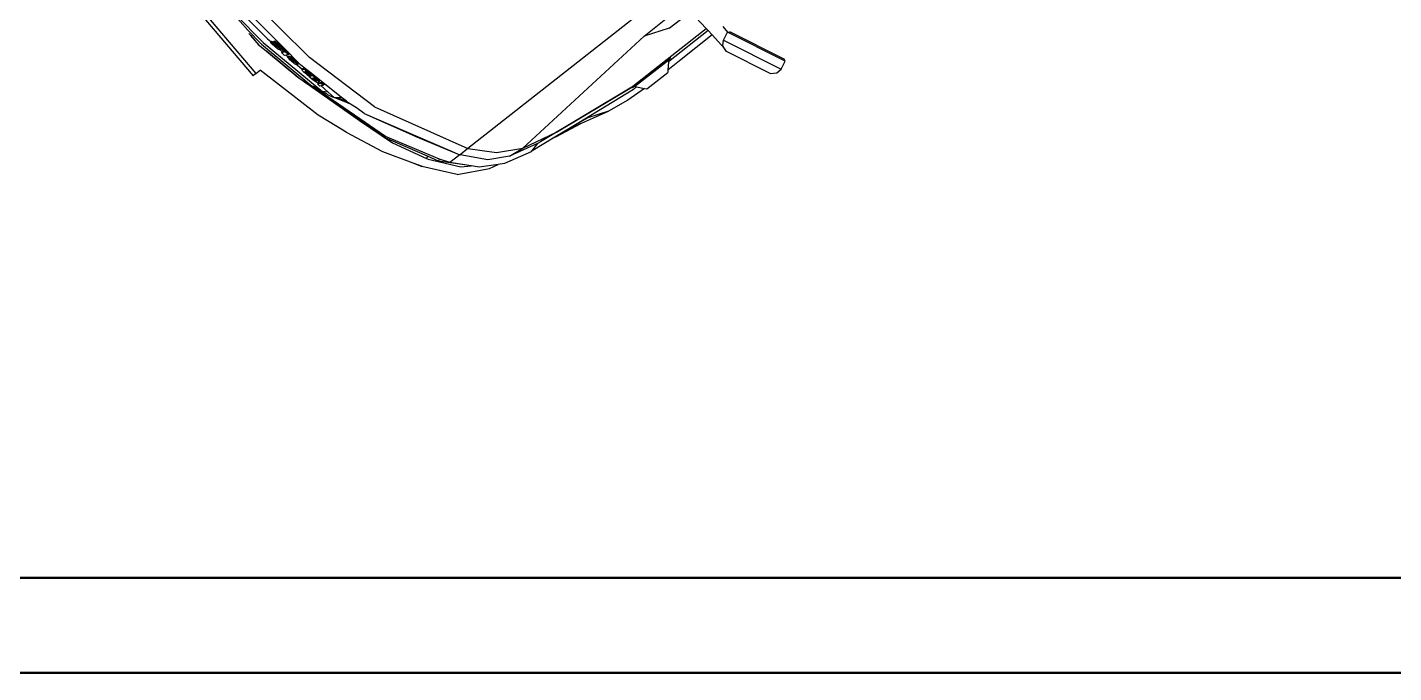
# Model space of a CAD drawing. Header units: millimetres. Extents: x 44692 to 659456, y -26273 to 96111.
# Drawn here: x 233702 to 237305, y -16848 to -15147 of the extents above; entities that cross this region are included whole.
import ezdxf

# ---------------------------------------------------------------- set-up
doc = ezdxf.new("R2010")
doc.units = ezdxf.units.MM
doc.header["$LTSCALE"] = 100
doc.layers.add('Paredes', color=7, linetype='Continuous', lineweight=50)
doc.layers.add('Transporte semielaborado', color=30, linetype='Continuous')

msp = doc.modelspace()

# ---------------------------------------------------------------- linework, layer by layer
at = {"layer": 'Paredes'}
for p, q in [((231867, -16598.129), (280115.568, -16598.129)), ((231617, -16848.129), (280365.568, -16848.129))]:
    msp.add_line(p, q, dxfattribs=at)
at = {"layer": 'Transporte semielaborado'}
for p, q in [((233928.636, -14840.338), (234297.553, -15274.797)), ((233935.707, -14834.334), (234304.624, -15268.792)), ((235328.138, -15170.421), (235471.446, -15055.704)), ((234222.589, -15086.13), (234283.308, -15154.596)), ((234231.551, -15072.931), (234335.772, -15177.171)), ((234446.034, -15226.021), (234278.738, -15059.977)), ((234324.07, -15187.075), (234251.753, -15113.916)), ((234393.102, -15216.098), (234292.463, -15114.412)), ((235297.323, -15126.253), (235248.052, -15165.239)), ((235394.857, -15149.209), (235451.149, -15106.219)), ((235451.149, -15106.219), (235491.936, -15150.158)), ((234283.308, -15154.596), (234319.349, -15191.007)), ((234286.469, -15163.024), (234291.112, -15168.493)), ((235248.052, -15165.239), (234863.471, -15466.096)), ((235299.007, -15302.299), (235491.936, -15150.158)), ((235394.857, -15149.209), (235328.138, -15170.421)), ((235496.945, -15155.553), (235392.805, -15237.68)), ((235507.559, -15166.989), (235421.86, -15235.53)), ((235491.936, -15150.158), (235496.945, -15155.553)), ((235496.945, -15155.553), (235507.559, -15166.989)), ((235507.559, -15166.989), (235540.678, -15202.666)), ((235535.704, -15144.479), (235548.452, -15159.545)), ((235537.857, -15180.399), (235548.36, -15159.557)), ((235548.36, -15159.557), (235548.452, -15159.545)), ((235700.443, -15236.198), (235548.36, -15159.557)), ((235548.452, -15159.545), (235554.224, -15158.794)), ((235697.436, -15230.966), (235554.224, -15158.794)), ((234314.4, -15194.754), (234291.112, -15168.493)), ((234291.112, -15168.493), (234311.054, -15191.977)), ((234311.054, -15191.977), (234314.4, -15194.754)), ((234314.4, -15194.754), (234332.667, -15209.915)), ((234319.349, -15191.007), (234439.187, -15290.131)), ((234324.07, -15187.075), (234466.349, -15304.664)), ((234335.772, -15177.171), (234344.26, -15184.632)), ((234344.26, -15184.632), (234343.216, -15185.794)), ((234343.216, -15185.794), (234345.073, -15185.346)), ((234344.125, -15187.135), (234343.216, -15185.794)), ((234347.22, -15190.669), (234344.125, -15187.135)), ((234345.013, -15183.795), (234344.26, -15184.632)), ((234344.26, -15184.632), (234345.073, -15185.346)), ((234345.013, -15183.795), (234347.485, -15183.199)), ((234345.845, -15185.024), (234345.013, -15183.795)), ((234345.073, -15185.346), (234345.689, -15185.198)), ((234345.845, -15185.024), (234345.689, -15185.198)), ((234345.689, -15185.198), (234348.033, -15188.556)), ((234347.485, -15183.199), (234345.845, -15185.024)), ((234349.64, -15193.118), (234347.22, -15190.669)), ((234347.485, -15183.199), (234349.83, -15186.557)), ((234348.033, -15188.556), (234350.232, -15191.094)), ((234352.648, -15195.945), (234349.64, -15193.118)), ((234349.83, -15186.557), (234352.029, -15189.095)), ((234350.232, -15191.094), (234353.198, -15193.949)), ((234353.083, -15183.186), (234351.286, -15185.184)), ((234351.286, -15185.184), (234353.229, -15184.736)), ((234355.024, -15187.988), (234351.286, -15185.184)), ((234352.029, -15189.095), (234353.708, -15190.711)), ((234355.723, -15198.61), (234352.648, -15195.945)), ((234353.083, -15183.186), (234355.026, -15182.737)), ((234354.002, -15183.875), (234353.083, -15183.186)), ((234353.198, -15193.949), (234355.931, -15196.267)), ((234354.002, -15183.875), (234353.229, -15184.736)), ((234353.229, -15184.736), (234354.743, -15185.775)), ((234353.708, -15190.711), (234353.629, -15190.799)), ((234353.629, -15190.799), (234353.765, -15190.766)), ((234354.319, -15191.406), (234353.629, -15190.799)), ((234355.426, -15188.8), (234353.708, -15190.711)), ((234353.708, -15190.711), (234353.765, -15190.766)), ((234353.765, -15190.766), (234355.32, -15190.382)), ((234355.026, -15182.737), (234354.002, -15183.875)), ((234355.432, -15192.395), (234354.319, -15191.406)), ((234354.743, -15185.775), (234358.581, -15188.726)), ((234355.885, -15188.687), (234355.024, -15187.988)), ((234355.026, -15182.737), (234356.54, -15183.776)), ((234356.16, -15189.447), (234355.32, -15190.382)), ((234355.32, -15190.382), (234358.225, -15192.898)), ((234355.426, -15188.8), (234355.885, -15188.687)), ((234356.115, -15189.407), (234355.426, -15188.8)), ((234358.105, -15194.892), (234355.432, -15192.395)), ((234358.897, -15201.165), (234355.723, -15198.61)), ((234356.439, -15189.137), (234355.885, -15188.687)), ((234355.931, -15196.267), (234358, -15197.825)), ((234356.16, -15189.447), (234356.115, -15189.407)), ((234356.439, -15189.137), (234356.16, -15189.447)), ((234357.915, -15190.337), (234356.439, -15189.137)), ((234356.54, -15183.776), (234360.378, -15186.727)), ((234361.249, -15193.252), (234357.915, -15190.337)), ((234358, -15197.825), (234359.521, -15198.686)), ((234359.908, -15196.793), (234358.105, -15194.892)), ((234358.225, -15192.898), (234362.313, -15196.149)), ((234360.298, -15198.848), (234358.431, -15197.345)), ((234358.561, -15197.201), (234360.477, -15198.885)), ((234358.581, -15188.726), (234363.803, -15193.134)), ((234361.989, -15203.41), (234358.897, -15201.165)), ((234359.521, -15198.686), (234360.298, -15198.848)), ((234360.842, -15198.098), (234359.908, -15196.793)), ((234360.298, -15198.848), (234360.477, -15198.885)), ((234360.378, -15186.727), (234365.6, -15191.135)), ((234360.477, -15198.885), (234360.611, -15198.913)), ((234360.611, -15198.913), (234360.905, -15198.807)), ((234360.905, -15198.807), (234360.842, -15198.098)), ((234363.221, -15195.095), (234361.249, -15193.252)), ((234361.827, -15197.002), (234361.361, -15196.601)), ((234361.827, -15197.002), (234361.807, -15197.024)), ((234362.222, -15197.342), (234361.827, -15197.002)), ((234361.827, -15197.002), (234362.186, -15197.382)), ((234362.222, -15197.342), (234362.186, -15197.382)), ((234362.186, -15197.382), (234362.894, -15198.053)), ((234363.151, -15198.14), (234362.222, -15197.342)), ((234362.313, -15196.149), (234362.489, -15196.265)), ((234362.639, -15196.099), (234362.489, -15196.265)), ((234362.489, -15196.265), (234362.664, -15196.38)), ((234362.639, -15196.099), (234362.514, -15195.925)), ((234362.664, -15196.38), (234362.639, -15196.099)), ((234362.664, -15196.38), (234364.013, -15197.266)), ((234362.894, -15198.053), (234365.817, -15201.033)), ((234366.679, -15200.984), (234363.151, -15198.14)), ((234364.369, -15196.3), (234363.221, -15195.095)), ((234363.803, -15193.134), (234365.047, -15194.226)), ((234364.588, -15196.627), (234364.013, -15197.266)), ((234364.013, -15197.266), (234364.856, -15197.461)), ((234364.588, -15196.627), (234364.369, -15196.3)), ((234364.954, -15193.037), (234364.376, -15192.497)), ((234364.859, -15197.033), (234364.588, -15196.627)), ((234364.856, -15197.461), (234364.859, -15197.033)), ((234365.047, -15194.226), (234368.543, -15197.526)), ((234365.6, -15191.135), (234366.844, -15192.228)), ((234365.817, -15201.033), (234367.2, -15202.647)), ((234368.583, -15202.345), (234366.679, -15200.984)), ((234366.844, -15192.228), (234370.34, -15195.527)), ((234367.2, -15202.647), (234368.277, -15204.153)), ((234368.543, -15197.526), (234371.303, -15200.473)), ((234370.4, -15203.451), (234368.583, -15202.345)), ((234370.34, -15195.527), (234373.1, -15198.474)), ((234371.303, -15200.473), (234372.301, -15201.737)), ((234372.301, -15201.737), (234372.906, -15202.761)), ((234372.906, -15202.761), (234373.117, -15203.543)), ((234374.731, -15202.085), (234372.934, -15204.083)), ((234373.1, -15198.474), (234374.098, -15199.738)), ((234373.718, -15202.099), (234373.561, -15202.032)), ((234374.424, -15202.089), (234373.718, -15202.099)), ((234374.098, -15199.738), (234374.703, -15200.762)), ((234374.694, -15203.525), (234376.941, -15202.96)), ((234374.703, -15200.762), (234374.914, -15201.544)), ((234374.914, -15201.544), (234374.731, -15202.085)), ((234376.941, -15202.96), (234375.144, -15204.959)), ((234376.941, -15202.96), (234393.102, -15216.098)), ((235008.851, -15465.197), (235328.138, -15170.421)), ((235536.34, -15195.524), (235537.857, -15180.399)), ((235540.678, -15202.666), (235536.34, -15195.524)), ((235537.857, -15180.399), (235689.939, -15257.041)), ((235545.24, -15210.178), (235540.678, -15202.666)), ((234415.507, -15278.409), (234332.667, -15209.915)), ((234332.667, -15209.915), (234415.279, -15278.48)), ((234364.816, -15205.145), (234361.989, -15203.41)), ((234367.13, -15206.142), (234364.816, -15205.145)), ((234368.686, -15206.175), (234367.13, -15206.142)), ((234368.277, -15204.153), (234368.84, -15205.385)), ((234368.698, -15206.112), (234368.686, -15206.175)), ((234370.483, -15204.176), (234368.698, -15206.112)), ((234368.84, -15205.385), (234368.698, -15206.112)), ((234368.698, -15206.112), (234374.481, -15211.194)), ((234370.483, -15204.176), (234369.938, -15204.164)), ((234370.607, -15203.539), (234370.4, -15203.451)), ((234370.607, -15203.539), (234370.483, -15204.176)), ((234371.921, -15204.098), (234370.607, -15203.539)), ((234372.934, -15204.083), (234371.921, -15204.098)), ((234374.066, -15211.295), (234372.269, -15213.294)), ((234372.269, -15213.294), (234380.215, -15211.36)), ((234380.515, -15220.709), (234372.269, -15213.294)), ((234374.694, -15203.525), (234372.897, -15205.524)), ((234372.897, -15205.524), (234375.144, -15204.959)), ((234378.715, -15210.164), (234372.897, -15205.524)), ((234373.117, -15203.543), (234372.934, -15204.083)), ((234374.066, -15211.295), (234374.481, -15211.194)), ((234374.481, -15211.194), (234378.715, -15210.164)), ((234375.144, -15204.959), (234391.306, -15218.098)), ((234380.215, -15211.36), (234378.715, -15210.164)), ((234384.272, -15219.8), (234380.515, -15220.709)), ((234391.306, -15218.098), (234384.272, -15219.8)), ((234384.272, -15219.8), (234389.11, -15224.052)), ((234389.11, -15224.052), (234388.143, -15225.128)), ((234388.143, -15225.128), (234389.863, -15224.714)), ((234389.052, -15226.47), (234388.143, -15225.128)), ((234392.147, -15230.004), (234389.052, -15226.47)), ((234389.94, -15223.129), (234389.11, -15224.052)), ((234389.11, -15224.052), (234389.863, -15224.714)), ((234389.863, -15224.714), (234390.616, -15224.533)), ((234389.94, -15223.129), (234392.412, -15222.534)), ((234390.772, -15224.358), (234389.94, -15223.129)), ((234390.772, -15224.358), (234390.616, -15224.533)), ((234390.616, -15224.533), (234392.96, -15227.89)), ((234392.412, -15222.534), (234390.772, -15224.358)), ((234393.102, -15216.098), (234391.306, -15218.098)), ((234394.567, -15232.453), (234392.147, -15230.004)), ((234392.412, -15222.534), (234394.757, -15225.891)), ((234392.96, -15227.89), (234395.159, -15230.428)), ((234399.189, -15222.248), (234393.102, -15216.098)), ((234397.575, -15235.28), (234394.567, -15232.453)), ((234394.757, -15225.891), (234396.956, -15228.429)), ((234395.159, -15230.428), (234398.125, -15233.283)), ((234398.01, -15222.52), (234396.213, -15224.519)), ((234396.213, -15224.519), (234398.156, -15224.07)), ((234399.951, -15227.322), (234396.213, -15224.519)), ((234396.956, -15228.429), (234398.635, -15230.045)), ((234400.65, -15237.945), (234397.575, -15235.28)), ((234398.01, -15222.52), (234399.189, -15222.248)), ((234398.125, -15233.283), (234400.858, -15235.601)), ((234398.929, -15223.209), (234398.156, -15224.07)), ((234398.156, -15224.07), (234399.67, -15225.109)), ((234398.635, -15230.045), (234398.556, -15230.133)), ((234398.556, -15230.133), (234398.692, -15230.1)), ((234399.246, -15230.741), (234398.556, -15230.133)), ((234400.353, -15228.135), (234398.635, -15230.045)), ((234398.635, -15230.045), (234398.692, -15230.1)), ((234398.692, -15230.1), (234400.247, -15229.716)), ((234399.506, -15222.568), (234398.929, -15223.209)), ((234400.392, -15224.306), (234398.929, -15223.209)), ((234399.506, -15222.568), (234399.189, -15222.248)), ((234400.359, -15231.729), (234399.246, -15230.741)), ((234404.187, -15227.305), (234399.506, -15222.568)), ((234399.67, -15225.109), (234403.508, -15228.06)), ((234400.812, -15228.021), (234399.951, -15227.322)), ((234401.087, -15228.782), (234400.247, -15229.716)), ((234400.247, -15229.716), (234403.152, -15232.233)), ((234400.353, -15228.135), (234400.812, -15228.021)), ((234401.042, -15228.742), (234400.353, -15228.135)), ((234403.032, -15234.226), (234400.359, -15231.729)), ((234403.824, -15240.5), (234400.65, -15237.945)), ((234401.366, -15228.472), (234400.812, -15228.021)), ((234400.858, -15235.601), (234402.927, -15237.159)), ((234401.087, -15228.782), (234401.042, -15228.742)), ((234401.366, -15228.472), (234401.087, -15228.782)), ((234402.842, -15229.671), (234401.366, -15228.472)), ((234406.176, -15232.586), (234402.842, -15229.671)), ((234402.927, -15237.159), (234404.448, -15238.02)), ((234404.835, -15236.127), (234403.032, -15234.226)), ((234403.152, -15232.233), (234407.24, -15235.483)), ((234403.508, -15228.06), (234408.73, -15232.469)), ((234404.223, -15227.334), (234404.187, -15227.305)), ((234417.837, -15241.089), (234404.223, -15227.334)), ((234404.448, -15238.02), (234405.174, -15238.172)), ((234404.69, -15237.751), (234405.174, -15238.172)), ((234405.769, -15237.432), (234404.835, -15236.127)), ((234405.538, -15238.247), (234405.174, -15238.172)), ((234405.538, -15238.247), (234405.832, -15238.141)), ((234405.832, -15238.141), (234405.769, -15237.432)), ((234408.148, -15234.429), (234406.176, -15232.586)), ((234406.754, -15236.336), (234406.288, -15235.936)), ((234406.754, -15236.336), (234406.734, -15236.358)), ((234406.754, -15236.336), (234407.113, -15236.717)), ((234407.149, -15236.676), (234406.754, -15236.336)), ((234407.149, -15236.676), (234407.113, -15236.717)), ((234407.113, -15236.717), (234407.821, -15237.388)), ((234408.078, -15237.474), (234407.149, -15236.676)), ((234407.24, -15235.483), (234407.416, -15235.599)), ((234407.566, -15235.433), (234407.416, -15235.599)), ((234407.416, -15235.599), (234407.591, -15235.714)), ((234407.566, -15235.433), (234407.441, -15235.259)), ((234407.591, -15235.714), (234407.566, -15235.433)), ((234407.591, -15235.714), (234408.94, -15236.601)), ((234407.821, -15237.388), (234410.744, -15240.368)), ((234411.606, -15240.319), (234408.078, -15237.474)), ((234409.296, -15235.634), (234408.148, -15234.429)), ((234409.974, -15233.561), (234408.73, -15232.469)), ((234409.515, -15235.962), (234408.94, -15236.601)), ((234408.94, -15236.601), (234409.783, -15236.795)), ((234409.515, -15235.962), (234409.296, -15235.634)), ((234409.786, -15236.368), (234409.515, -15235.962)), ((234409.783, -15236.795), (234409.786, -15236.368)), ((234409.974, -15233.561), (234413.47, -15236.86)), ((234413.47, -15236.86), (234416.23, -15239.807)), ((234617.77, -15356.34), (234446.034, -15226.021)), ((235299.007, -15302.299), (235396.252, -15226.77)), ((235302.839, -15302.979), (235393.167, -15232.822)), ((235421.86, -15235.53), (235391.147, -15259.931)), ((235392.805, -15237.68), (235391.147, -15259.931)), ((235393.167, -15232.822), (235392.805, -15237.68)), ((235393.167, -15232.822), (235398.023, -15229.05)), ((235396.252, -15226.77), (235398.023, -15229.05)), ((235661.079, -15268.555), (235545.24, -15210.178)), ((235689.939, -15257.041), (235700.443, -15236.198)), ((235700.443, -15236.198), (235697.436, -15230.966)), ((234304.624, -15268.792), (234297.553, -15274.797)), ((234304.624, -15268.792), (234315.73, -15259.362)), ((234469.316, -15378.382), (234315.73, -15259.362)), ((234406.916, -15242.744), (234403.824, -15240.5)), ((234409.743, -15244.479), (234406.916, -15242.744)), ((234412.057, -15245.476), (234409.743, -15244.479)), ((234410.744, -15240.368), (234412.127, -15241.981)), ((234413.51, -15241.679), (234411.606, -15240.319)), ((234413.52, -15245.507), (234412.057, -15245.476)), ((234412.127, -15241.981), (234412.904, -15243.068)), ((234413.392, -15243.278), (234412.904, -15243.068)), ((234412.904, -15243.068), (234413.204, -15243.488)), ((234413.204, -15243.488), (234413.767, -15244.72)), ((234415.327, -15242.785), (234413.51, -15241.679)), ((234413.613, -15245.509), (234413.52, -15245.507)), ((234413.52, -15245.507), (234426.946, -15257.308)), ((234415.41, -15243.51), (234413.613, -15245.509)), ((234413.767, -15244.72), (234413.613, -15245.509)), ((234415.41, -15243.51), (234414.865, -15243.499)), ((234415.534, -15242.873), (234415.327, -15242.785)), ((234415.534, -15242.873), (234415.41, -15243.51)), ((234416.848, -15243.432), (234415.534, -15242.873)), ((234416.23, -15239.807), (234416.891, -15240.644)), ((234417.861, -15243.418), (234416.848, -15243.432)), ((234417.124, -15240.786), (234416.891, -15240.644)), ((234416.891, -15240.644), (234417.228, -15241.072)), ((234417.837, -15241.089), (234417.124, -15240.786)), ((234417.228, -15241.072), (234417.833, -15242.095)), ((234417.833, -15242.095), (234418.044, -15242.877)), ((234418.946, -15242.211), (234417.837, -15241.089)), ((234418.946, -15242.211), (234417.861, -15243.418)), ((234418.044, -15242.877), (234417.861, -15243.418)), ((234422.16, -15245.458), (234418.946, -15242.211)), ((234435.542, -15256.084), (234422.16, -15245.458)), ((234426.547, -15258.007), (234426.842, -15257.427)), ((234426.586, -15258.77), (234426.547, -15258.007)), ((234426.961, -15259.715), (234426.586, -15258.77)), ((234426.946, -15257.308), (234426.842, -15257.427)), ((234426.842, -15257.427), (234427.001, -15257.356)), ((234428.607, -15255.398), (234426.946, -15257.308)), ((234426.946, -15257.308), (234427.001, -15257.356)), ((234427.671, -15260.843), (234426.961, -15259.715)), ((234427.001, -15257.356), (234428.352, -15256.74)), ((234428.761, -15262.192), (234427.671, -15260.843)), ((234428.312, -15255.977), (234428.607, -15255.398)), ((234428.352, -15256.74), (234428.312, -15255.977)), ((234428.352, -15256.74), (234429.51, -15256.721)), ((234428.607, -15255.398), (234430.112, -15254.723)), ((234430.277, -15263.8), (234428.761, -15262.192)), ((234429.51, -15256.721), (234430.812, -15256.935)), ((234430.112, -15254.723), (234431.276, -15254.691)), ((234432.218, -15265.668), (234430.277, -15263.8)), ((234430.812, -15256.935), (234432.284, -15257.419)), ((234431.276, -15254.691), (234432.578, -15254.905)), ((234434.586, -15267.795), (234432.218, -15265.668)), ((234432.284, -15257.419), (234433.961, -15258.2)), ((234432.578, -15254.905), (234434.05, -15255.389)), ((234433.885, -15263.543), (234433.735, -15264.022)), ((234433.735, -15264.022), (234434.119, -15264.985)), ((234433.918, -15263.437), (234433.885, -15263.543)), ((234433.984, -15263.638), (234433.885, -15263.543)), ((234433.948, -15263.341), (234433.918, -15263.437)), ((234433.918, -15263.437), (234434.103, -15263.599)), ((234435.238, -15262.782), (234433.948, -15263.341)), ((234433.961, -15258.2), (234435.879, -15259.315)), ((234434.032, -15263.681), (234433.984, -15263.638)), ((234434.05, -15255.389), (234435.542, -15256.084)), ((234434.119, -15264.985), (234435.1, -15266.229)), ((234439.125, -15271.561), (234434.586, -15267.795)), ((234435.1, -15266.229), (234436.678, -15267.756)), ((234435.815, -15262.781), (234435.238, -15262.782)), ((234450.555, -15268.006), (234435.542, -15256.084)), ((234437.014, -15262.78), (234435.815, -15262.781)), ((234435.815, -15262.781), (234435.885, -15262.955)), ((234435.879, -15259.315), (234438.073, -15260.801)), ((234435.885, -15262.955), (234436.865, -15264.2)), ((234436.678, -15267.756), (234440.503, -15270.945)), ((234436.865, -15264.2), (234438.443, -15265.726)), ((234438.108, -15263.145), (234437.014, -15262.78)), ((234438.073, -15260.801), (234440.551, -15262.679)), ((234439.494, -15263.876), (234438.108, -15263.145)), ((234438.443, -15265.726), (234442.269, -15268.916)), ((234441.653, -15273.483), (234439.125, -15271.561)), ((234441.177, -15265.03), (234439.494, -15263.876)), ((234440.503, -15270.945), (234443.165, -15272.921)), ((234440.551, -15262.679), (234443.319, -15264.969)), ((234443.163, -15266.661), (234441.177, -15265.03)), ((234444.15, -15273.587), (234441.653, -15273.483)), ((234442.269, -15268.916), (234444.93, -15270.891)), ((234445.337, -15268.638), (234443.163, -15266.661)), ((234443.165, -15272.921), (234444.15, -15273.587)), ((234443.319, -15264.969), (234447.59, -15268.85)), ((234444.721, -15272.931), (234444.15, -15273.587)), ((234444.603, -15276.296), (234453.65, -15274.236)), ((234446.313, -15274.331), (234444.603, -15276.296)), ((234445.916, -15271.557), (234444.721, -15272.931)), ((234444.721, -15272.931), (234446.313, -15274.331)), ((234444.93, -15270.891), (234445.916, -15271.557)), ((234447.038, -15270.333), (234445.337, -15268.638)), ((234446.369, -15274.267), (234446.313, -15274.331)), ((234446.369, -15274.267), (234455.415, -15272.206)), ((234448.99, -15272.488), (234447.038, -15270.333)), ((234447.59, -15268.85), (234449.733, -15270.968)), ((234450.755, -15270.459), (234448.99, -15272.488)), ((234449.733, -15270.968), (234448.99, -15272.488)), ((234450.46, -15270.132), (234449.733, -15270.968)), ((234451.498, -15268.938), (234450.46, -15270.132)), ((234450.755, -15270.459), (234450.46, -15270.132)), ((234450.555, -15268.006), (234451.498, -15268.938)), ((234530.811, -15331.736), (234450.555, -15268.006)), ((234451.498, -15268.938), (234450.755, -15270.459)), ((234455.415, -15272.206), (234453.65, -15274.236)), ((234453.65, -15274.236), (234464.912, -15284.087)), ((234455.415, -15272.206), (234466.677, -15282.057)), ((235335.937, -15308.855), (235390.669, -15266.345)), ((235391.147, -15259.931), (235390.669, -15266.345)), ((235661.079, -15268.555), (235678.538, -15267.185)), ((235678.538, -15267.185), (235689.939, -15257.041)), ((234415.507, -15278.409), (234415.279, -15278.48)), ((234415.279, -15278.48), (234416.293, -15279.321)), ((234417.881, -15280.372), (234415.507, -15278.409)), ((234416.293, -15279.321), (234417.881, -15280.372)), ((234417.881, -15280.372), (234429.844, -15288.285)), ((234439.187, -15290.131), (234429.844, -15288.285)), ((234429.844, -15288.285), (234436.834, -15292.908)), ((234436.834, -15292.908), (234437.769, -15293.569)), ((234453.49, -15301.949), (234437.769, -15293.569)), ((234437.769, -15293.569), (234438.389, -15294.006)), ((234438.389, -15294.006), (234453.49, -15301.949)), ((234559.173, -15377.686), (234438.389, -15294.006)), ((234438.389, -15294.006), (234548.477, -15371.732)), ((234439.187, -15290.131), (234453.49, -15301.949)), ((234455.577, -15285.895), (234444.603, -15276.296)), ((234456.319, -15281.299), (234453.092, -15282.051)), ((234453.092, -15282.051), (234455.923, -15284.527)), ((234466.349, -15304.664), (234453.49, -15301.949)), ((234453.49, -15301.949), (234454.736, -15302.65)), ((234454.736, -15302.65), (234454.798, -15302.646)), ((234454.736, -15302.65), (234491.987, -15322.477)), ((234646.404, -15434.302), (234454.798, -15302.646)), ((234480.475, -15316.338), (234454.798, -15302.646)), ((234458.339, -15288.171), (234455.577, -15285.895)), ((234455.923, -15284.527), (234458.293, -15286.392)), ((234459.08, -15280.657), (234456.319, -15281.299)), ((234456.319, -15281.299), (234457.688, -15282.497)), ((234457.688, -15282.497), (234460.059, -15284.362)), ((234458.293, -15286.392), (234460.413, -15287.62)), ((234460.919, -15290.009), (234458.339, -15288.171)), ((234462.108, -15283.305), (234459.08, -15280.657)), ((234460.059, -15284.362), (234462.179, -15285.591)), ((234460.413, -15287.62), (234462.283, -15288.213)), ((234463.294, -15291.387), (234460.919, -15290.009)), ((234463.7, -15284.824), (234462.108, -15283.305)), ((234462.179, -15285.591), (234464.048, -15286.183)), ((234462.283, -15288.213), (234463.051, -15288.192)), ((234462.685, -15287.979), (234462.562, -15287.892)), ((234463.051, -15288.192), (234462.685, -15287.979)), ((234463.051, -15288.192), (234463.902, -15288.169)), ((234465.438, -15292.285), (234463.294, -15291.387)), ((234464.689, -15286.066), (234463.7, -15284.824)), ((234463.902, -15288.169), (234464.856, -15287.719)), ((234464.048, -15286.183), (234464.729, -15286.165)), ((234464.729, -15286.165), (234464.689, -15286.066)), ((234465.075, -15287.031), (234464.729, -15286.165)), ((234464.856, -15287.719), (234465.075, -15287.031)), ((234464.912, -15284.087), (234466.535, -15285.564)), ((234467.158, -15292.653), (234465.438, -15292.285)), ((234466.349, -15304.664), (234480.475, -15316.338)), ((234466.535, -15285.564), (234467.871, -15286.904)), ((234466.677, -15282.057), (234468.301, -15283.534)), ((234466.792, -15295.705), (234475.837, -15293.643)), ((234468.456, -15293.793), (234466.792, -15295.705)), ((234473.742, -15301.784), (234466.792, -15295.705)), ((234467.158, -15292.653), (234468.456, -15293.793)), ((234467.332, -15292.69), (234467.158, -15292.653)), ((234468.957, -15292.594), (234467.332, -15292.69)), ((234467.871, -15286.904), (234468.92, -15288.108)), ((234468.301, -15283.534), (234469.637, -15284.875)), ((234468.558, -15293.675), (234468.456, -15293.793)), ((234468.558, -15293.675), (234477.602, -15291.613)), ((234468.92, -15288.108), (234469.681, -15289.175)), ((234470.08, -15292.055), (234468.957, -15292.594)), ((234469.637, -15284.875), (234470.685, -15286.078)), ((234469.681, -15289.175), (234470.169, -15290.104)), ((234471.845, -15290.025), (234470.08, -15292.055)), ((234470.398, -15290.893), (234470.08, -15292.055)), ((234470.169, -15290.104), (234470.31, -15290.589)), ((234470.682, -15290.566), (234470.31, -15290.589)), ((234470.31, -15290.589), (234470.398, -15290.893)), ((234470.685, -15286.078), (234471.447, -15287.145)), ((234471.447, -15287.145), (234471.934, -15288.074)), ((234472.164, -15288.864), (234471.845, -15290.025)), ((234471.934, -15288.074), (234472.164, -15288.864)), ((234476.764, -15301.095), (234473.742, -15301.784)), ((234477.602, -15291.613), (234475.837, -15293.643)), ((234475.837, -15293.643), (234482.787, -15299.722)), ((234482.787, -15299.722), (234476.764, -15301.095)), ((234476.764, -15301.095), (234495.437, -15317.509)), ((234477.602, -15291.613), (234484.552, -15297.692)), ((234484.552, -15297.692), (234482.787, -15299.722)), ((235296.211, -15304.47), (235055.601, -15449.008)), ((235097.742, -15423.372), (235296.211, -15304.47)), ((235300.174, -15310.73), (235156.32, -15398.178)), ((235329.506, -15307.713), (235285.126, -15338.833)), ((235296.211, -15304.47), (235299.007, -15302.299)), ((235296.211, -15304.47), (235297.982, -15306.751)), ((235302.839, -15302.979), (235297.982, -15306.751)), ((235308.687, -15304.017), (235300.174, -15310.73)), ((235302.839, -15302.979), (235308.687, -15304.017)), ((235308.687, -15304.017), (235329.506, -15307.713)), ((235329.506, -15307.713), (235335.937, -15308.855)), ((234495.437, -15317.509), (234480.475, -15316.338)), ((234480.733, -15316.509), (234480.475, -15316.338)), ((234480.733, -15316.509), (234506.26, -15330.087)), ((234495.437, -15317.509), (234511.576, -15331.693)), ((234511.576, -15331.693), (234506.26, -15330.087)), ((234506.26, -15330.087), (234506.73, -15330.369)), ((234506.32, -15330.105), (234506.625, -15330.268)), ((234506.625, -15330.268), (234542.552, -15341.06)), ((234548.101, -15346.698), (234506.73, -15330.369)), ((234511.576, -15331.693), (234530.811, -15331.736)), ((234542.536, -15341.047), (234511.576, -15331.693)), ((234542.536, -15341.047), (234530.811, -15331.736)), ((234544.833, -15342.871), (234542.536, -15341.047)), ((234554.273, -15349.116), (234544.833, -15342.871)), ((234554.273, -15349.116), (234548.101, -15346.698)), ((235285.126, -15338.833), (235234.626, -15368.16)), ((234542.985, -15422.837), (234469.316, -15378.382)), ((234559.173, -15377.686), (234548.477, -15371.732)), ((234548.477, -15371.732), (234578.34, -15392.815)), ((234569.955, -15359.49), (234554.273, -15349.116)), ((234645.984, -15437.829), (234559.173, -15377.686)), ((234590.544, -15373.746), (234569.955, -15359.49)), ((234590.544, -15373.746), (234722.872, -15433.081)), ((234590.544, -15373.746), (234842.568, -15482.991)), ((234617.77, -15356.34), (234863.471, -15466.096)), ((235163.358, -15399.136), (235234.626, -15368.16)), ((235234.626, -15368.16), (235179.892, -15385.271)), ((234578.34, -15392.815), (234665.177, -15451.173)), ((235156.32, -15398.178), (235092.807, -15436.787)), ((235097.401, -15434.586), (235161.263, -15400.046)), ((235160.529, -15400.685), (235097.401, -15434.586)), ((235179.892, -15385.271), (235156.32, -15398.178)), ((235160.529, -15400.685), (235163.358, -15399.136)), ((235161.263, -15400.046), (235163.358, -15399.136)), ((234542.985, -15422.837), (234638.213, -15474.07)), ((234757.494, -15486.852), (234645.984, -15437.829)), ((234788.472, -15494.711), (234646.404, -15434.302)), ((234665.177, -15451.173), (234754.403, -15492.386)), ((234722.906, -15433.13), (234722.872, -15433.081)), ((234723.186, -15433.256), (234722.906, -15433.13)), ((234723.186, -15433.256), (234723.582, -15433.433)), ((234723.582, -15433.433), (234726.652, -15434.719)), ((234723.687, -15433.535), (234723.582, -15433.433)), ((234726.652, -15434.719), (234723.687, -15433.535)), ((234726.652, -15434.719), (234842.568, -15482.991)), ((235047.203, -15452.872), (234973.904, -15486.595)), ((235008.851, -15465.197), (235097.742, -15423.372)), ((235092.807, -15436.787), (235030.833, -15474.461)), ((235047.203, -15452.872), (235030.833, -15474.461)), ((235055.601, -15449.008), (235047.203, -15452.872)), ((235092.807, -15436.787), (235097.401, -15434.586)), ((234638.213, -15474.07), (234718.254, -15503.903)), ((234757.494, -15486.852), (234754.403, -15492.386)), ((234786.309, -15499.519), (234757.494, -15486.852)), ((234842.568, -15482.991), (234816.096, -15502.781)), ((234842.568, -15482.991), (234843.243, -15483.272)), ((234863.471, -15466.096), (234843.243, -15483.272)), ((234916.563, -15496.234), (234843.243, -15483.272)), ((234863.471, -15466.096), (234938.969, -15477.208)), ((234973.904, -15486.595), (234916.563, -15496.234)), ((234938.969, -15477.208), (235008.851, -15465.197)), ((235030.599, -15474.769), (234959.939, -15505.823)), ((234973.904, -15486.595), (235008.851, -15465.197)), ((235030.833, -15474.461), (235030.599, -15474.769)), ((234718.254, -15503.903), (234742.283, -15514.082)), ((234718.254, -15503.903), (234743.284, -15513.232)), ((234835.9, -15534.5), (234742.283, -15514.082)), ((234754.403, -15492.386), (234759.105, -15494.557)), ((234759.105, -15494.557), (234844.941, -15514.692)), ((234786.309, -15499.519), (234788.472, -15494.711)), ((234861.359, -15510.339), (234786.309, -15499.519)), ((234788.599, -15494.765), (234788.472, -15494.711)), ((234816.096, -15502.781), (234788.599, -15494.765)), ((234861.359, -15510.339), (234816.096, -15502.781)), ((234835.9, -15534.5), (234920.442, -15519.368)), ((234844.941, -15514.692), (234872.171, -15512.144)), ((234872.171, -15512.144), (234861.359, -15510.339)), ((234893.255, -15515.665), (234872.171, -15512.144)), ((234943.716, -15508.218), (234893.255, -15515.665)), ((234920.442, -15519.368), (234943.716, -15508.218)), ((234959.939, -15505.823), (234943.716, -15508.218))]:
    msp.add_line(p, q, dxfattribs=at)

doc.saveas('drawing.dxf')
